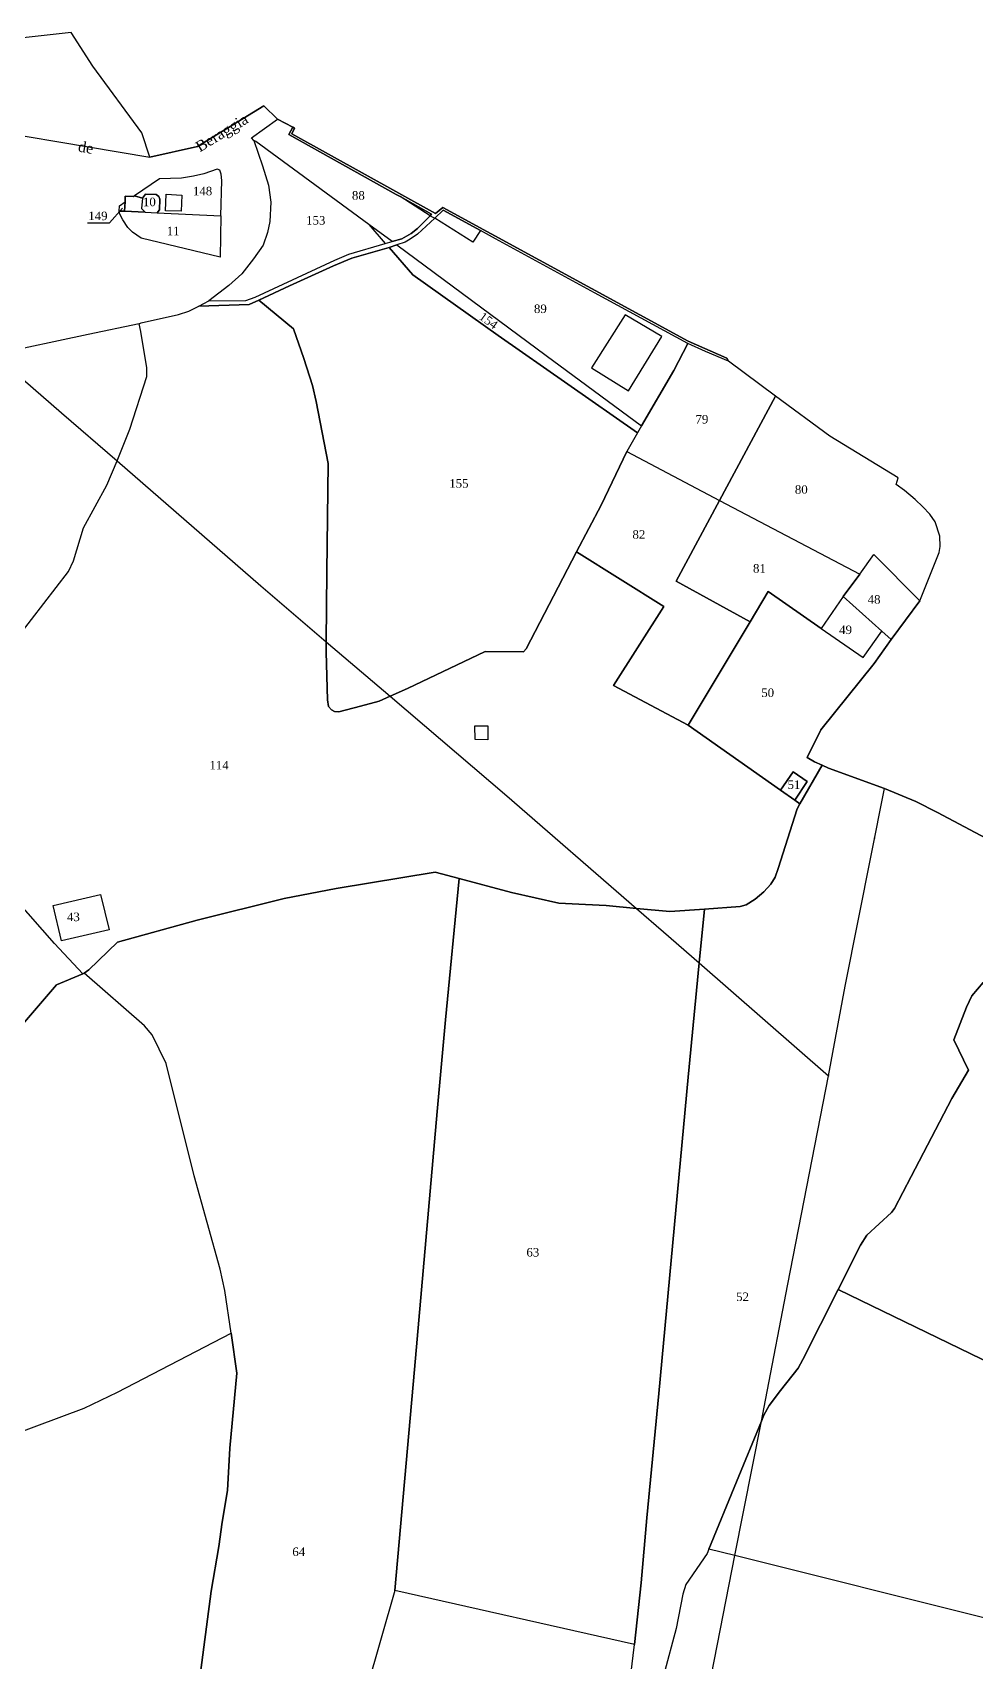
# Model space of a CAD drawing. Extents: x 1207467 to 1208291, y 6153956 to 6154648.
# Drawn here: x 1207775.6 to 1207996.9, y 6154205.2 to 6154587.6 of the extents above; entities that cross this region are included whole.
import ezdxf

# ---------------------------------------------------------------- set-up
doc = ezdxf.new("R2010")
doc.units = 0
doc.linetypes.add('CONTINU', pattern=[0])
doc.layers.get('0').update_dxf_attribs({"linetype": 'CONTINU'})
for name, color, linetype in [('1LIEUDIT', 7, 'CONTINU'), ('1PARCELLE', 7, 'CONTINU'), ('1SECTION', 7, 'CONTINU'), ('1SUBDSECT', 7, 'CONTINU'), ('1TRONFLUV', 7, 'CONTINU'), ('1TROUPARCELLE', 7, 'CONTINU'), ('1ZONCOMM', 7, 'CONTINU'), ('3BATIDUR', 7, 'CONTINU'), ('3CADB', 7, 'CONTINU'), ('3EDF', 7, 'CONTINU'), ('3FISCLINE', 7, 'CONTINUOUS'), ('3FLECHEPAR', 7, 'CONTINU'), ('3LIMNONPARC', 7, 'CONTINU'), ('3PARCELLETEX', 7, 'CONTINU'), ('3TOPOLINE', 7, 'CONTINU'), ('3ZONCOMMTEX', 7, 'CONTINU')]:
    doc.layers.add(name, color=color, linetype=linetype)
doc.styles.get("Standard").update_dxf_attribs({"font": 'Times New Roman'})

# ---------------------------------------------------------------- blocks, each defined once
blk = doc.blocks.new('CADORDB')
blk.add_point((0, 0))

msp = doc.modelspace()

# ---------------------------------------------------------------- linework, layer by layer
at = {"layer": '1LIEUDIT'}
for points in [[(1207765.12, 6154345.38), (1207781.19, 6154363.99), (1207787.36, 6154366.6), (1207787.67, 6154366.74), (1207787.67, 6154366.74), (1207788.78, 6154367.58), (1207795.51, 6154374.05), (1207814.16, 6154379.2), (1207834.59, 6154384.26), (1207846.85, 6154386.64), (1207870.05, 6154390.48), (1207875.71, 6154388.99), (1207888, 6154385.74), (1207899.09, 6154383.18), (1207905.34, 6154382.85), (1207910.23, 6154382.65), (1207917.35, 6154381.97), (1207925.14, 6154381.24), (1207933.28, 6154381.82), (1207941.7, 6154382.42), (1207943.11, 6154382.79), (1207945.23, 6154384.14), (1207947.25, 6154385.83), (1207948.84, 6154387.65), (1207949.91, 6154389.34), (1207950.63, 6154391.35), (1207955.09, 6154405.35), (1207955.68, 6154406.54), (1207960.94, 6154415.56), (1207959.12, 6154416.41), (1207957.41, 6154417.39), (1207960.6, 6154423.85), (1207973.09, 6154439.44), (1207977.13, 6154445.06), (1207983.88, 6154454.15), (1207988.41, 6154465.51), (1207988.66, 6154466.89), (1207988.54, 6154469.31), (1207987.41, 6154472.7), (1207986.16, 6154474.5), (1207984.54, 6154476.26), (1207982.76, 6154477.94), (1207980.28, 6154480.1), (1207978.33, 6154481.51), (1207978.75, 6154483.07), (1207962.7, 6154492.83), (1207950, 6154502.18), (1207938.95, 6154510.46), (1207938.56, 6154511.15), (1207929.45, 6154515.11), (1207871.87, 6154546.48), (1207870.14, 6154545.1), (1207836.41, 6154563.83), (1207837.06, 6154565.11), (1207836.64, 6154565.35), (1207833.07, 6154567.22), (1207829.86, 6154570.33), (1207814.25, 6154560.83), (1207803.09, 6154558.34), (1207801.23, 6154564.06), (1207789.68, 6154579.64), (1207784.62, 6154587.56), (1207758.45, 6154584.71)], [(1207813.83, 6154193.59), (1207817.47, 6154221.66), (1207819.29, 6154232.18), (1207820.05, 6154237.92), (1207821.32, 6154245.36), (1207821.88, 6154255.3), (1207823.5, 6154272.87), (1207822.19, 6154282.26), (1207820.7, 6154292.25), (1207819.6, 6154297.28), (1207813.49, 6154319.23), (1207806.9, 6154345.53), (1207803.61, 6154352.32), (1207801.83, 6154354.38), (1207787.67, 6154366.74), (1207787.67, 6154366.74), (1207788.78, 6154367.58), (1207795.51, 6154374.05), (1207814.16, 6154379.2), (1207834.59, 6154384.26), (1207846.85, 6154386.64), (1207870.05, 6154390.48), (1207875.71, 6154388.99), (1207888, 6154385.74), (1207899.09, 6154383.18), (1207905.34, 6154382.85), (1207910.23, 6154382.65), (1207917.35, 6154381.97), (1207925.14, 6154381.24), (1207933.28, 6154381.82), (1207941.7, 6154382.42), (1207943.11, 6154382.79), (1207945.23, 6154384.14), (1207947.25, 6154385.83), (1207948.84, 6154387.65), (1207949.91, 6154389.34), (1207950.63, 6154391.35), (1207955.09, 6154405.35), (1207955.68, 6154406.54), (1207960.94, 6154415.56), (1207962.4, 6154414.87), (1207975.57, 6154410.1), (1207982.87, 6154407.03), (1207987.97, 6154404.52), (1208010.83, 6154392.35)], [(1207813.83, 6154193.59), (1207817.47, 6154221.66), (1207819.29, 6154232.18), (1207820.05, 6154237.92), (1207821.32, 6154245.36), (1207821.88, 6154255.3), (1207823.5, 6154272.87), (1207822.19, 6154282.26), (1207820.7, 6154292.25), (1207819.6, 6154297.28), (1207813.49, 6154319.23), (1207806.9, 6154345.53), (1207803.61, 6154352.32), (1207801.83, 6154354.38), (1207787.67, 6154366.74), (1207787.36, 6154366.6), (1207781.19, 6154363.99), (1207765.12, 6154345.38)]]:
    msp.add_lwpolyline(points, dxfattribs=at)
at = {"layer": '1PARCELLE'}
for points in [[(1207859.99, 6154538.48), (1207854.5, 6154542.49), (1207827.96, 6154561.99), (1207827.49, 6154562.25), (1207826.95, 6154562.87), (1207833.07, 6154567.22), (1207836.64, 6154565.35), (1207835.69, 6154563.65), (1207860.95, 6154549.54), (1207861.82, 6154549.05), (1207869.23, 6154544.9), (1207868.9, 6154544.57), (1207865.95, 6154541.6), (1207864.43, 6154540.39), (1207862.24, 6154539.11), (1207859.99, 6154538.48)], [(1207859.99, 6154538.48), (1207854.5, 6154542.49), (1207827.96, 6154561.99), (1207827.49, 6154562.25), (1207829.51, 6154556.25), (1207830.94, 6154551.77), (1207831.46, 6154547.72), (1207831.29, 6154543.18), (1207830.71, 6154540.62), (1207829.68, 6154537.63), (1207827.4, 6154534.43), (1207824.68, 6154530.95), (1207821.64, 6154528.16), (1207816.93, 6154524.56), (1207825.6, 6154524.7), (1207827.79, 6154525.43), (1207846.55, 6154534.17), (1207849.82, 6154535.56), (1207858.36, 6154538.04), (1207859.99, 6154538.48)], [(1207804.77, 6154545.24), (1207819.79, 6154544.55), (1207820.01, 6154552.8), (1207819.82, 6154554.33), (1207819.51, 6154555.26), (1207818.92, 6154555.49), (1207815.74, 6154554.39), (1207813.34, 6154553.88), (1207810.53, 6154553.41), (1207805.32, 6154553.2), (1207799.49, 6154549.26), (1207801.33, 6154548.67), (1207802.07, 6154549.65), (1207804.58, 6154549.55), (1207805.2, 6154549.06), (1207805.43, 6154548.49), (1207805.35, 6154545.94), (1207804.77, 6154545.24)], [(1207797.27, 6154547.83), (1207797.15, 6154545.6), (1207795.9, 6154545.65), (1207795.99, 6154546.92), (1207797.27, 6154547.83)], [(1207804.77, 6154545.24), (1207805.35, 6154545.94), (1207805.43, 6154548.49), (1207805.2, 6154549.06), (1207804.58, 6154549.55), (1207802.07, 6154549.65), (1207801.33, 6154548.67), (1207799.49, 6154549.26), (1207799.25, 6154549.1), (1207797.27, 6154549.15), (1207797.27, 6154547.83), (1207797.15, 6154545.6), (1207801.97, 6154545.37), (1207804.77, 6154545.24)], [(1207804.77, 6154545.24), (1207819.79, 6154544.55), (1207819.57, 6154534.81), (1207801.07, 6154539.29), (1207799.01, 6154540.74), (1207797.96, 6154541.81), (1207796.72, 6154543.64), (1207796.07, 6154544.95), (1207795.9, 6154545.65), (1207797.15, 6154545.6), (1207801.97, 6154545.37), (1207804.77, 6154545.24)], [(1207861.11, 6154537.73), (1207896.09, 6154511.78), (1207918.5, 6154495.24), (1207926.07, 6154508.24), (1207929.36, 6154514.59), (1207907.51, 6154526.43), (1207884.23, 6154539.11), (1207880.68, 6154541.07), (1207871.96, 6154545.87), (1207869.96, 6154543.99), (1207865.95, 6154540.21), (1207864.23, 6154539.06), (1207862.99, 6154538.38), (1207861.11, 6154537.73)], [(1207859.27, 6154537.14), (1207864.82, 6154530.66), (1207884.84, 6154516.49), (1207917.56, 6154493.58), (1207915.06, 6154489.19), (1207909.04, 6154476.59), (1207903.23, 6154465.66), (1207891.44, 6154442.93), (1207890.78, 6154442.17), (1207881.82, 6154442.31), (1207863.61, 6154433.62), (1207859.52, 6154431.76), (1207856.9, 6154430.58), (1207852.57, 6154429.43), (1207847.47, 6154428.11), (1207846.42, 6154428.19), (1207845.76, 6154428.61), (1207845.02, 6154429.34), (1207844.78, 6154430.95), (1207844.49, 6154442.13), (1207844.52, 6154444.58), (1207844.63, 6154461.01), (1207844.97, 6154486.43), (1207842.12, 6154500.98), (1207841.29, 6154504.72), (1207839.27, 6154511.03), (1207836.8, 6154517.98), (1207828.67, 6154524.78), (1207835.89, 6154528.11), (1207846.24, 6154532.81), (1207850.48, 6154534.63), (1207859.27, 6154537.14)], [(1207861.11, 6154537.73), (1207896.09, 6154511.78), (1207918.5, 6154495.24), (1207917.56, 6154493.58), (1207884.84, 6154516.49), (1207864.82, 6154530.66), (1207859.27, 6154537.14), (1207861.11, 6154537.73)], [(1207936.85, 6154477.73), (1207950, 6154502.18), (1207938.95, 6154510.46), (1207933.52, 6154512.7), (1207929.36, 6154514.59), (1207926.07, 6154508.24), (1207918.5, 6154495.24), (1207917.56, 6154493.58), (1207915.06, 6154489.19), (1207936.85, 6154477.73)], [(1207936.85, 6154477.73), (1207969.73, 6154460.43), (1207973.04, 6154465.04), (1207983.88, 6154454.15), (1207988.41, 6154465.51), (1207988.66, 6154466.89), (1207988.54, 6154469.31), (1207987.41, 6154472.7), (1207986.16, 6154474.5), (1207984.54, 6154476.26), (1207982.76, 6154477.94), (1207980.28, 6154480.1), (1207978.33, 6154481.51), (1207978.75, 6154483.07), (1207962.7, 6154492.83), (1207950, 6154502.18), (1207936.85, 6154477.73)], [(1207936.85, 6154477.73), (1207926.66, 6154458.77), (1207944.02, 6154449.2), (1207929.49, 6154425), (1207911.92, 6154434.28), (1207923.73, 6154452.86), (1207903.23, 6154465.66), (1207909.04, 6154476.59), (1207915.06, 6154489.19), (1207936.85, 6154477.73)], [(1207936.85, 6154477.73), (1207969.73, 6154460.43), (1207965.82, 6154455.17), (1207960.71, 6154447.69), (1207948.26, 6154456.32), (1207944.02, 6154449.2), (1207926.66, 6154458.77), (1207936.85, 6154477.73)], [(1207969.73, 6154460.43), (1207973.04, 6154465.04), (1207983.88, 6154454.15), (1207977.13, 6154445.06), (1207974.89, 6154447.06), (1207965.82, 6154455.17), (1207969.73, 6154460.43)], [(1207960.71, 6154447.69), (1207970.57, 6154440.89), (1207974.89, 6154447.06), (1207977.13, 6154445.06), (1207973.09, 6154439.44), (1207960.6, 6154423.85), (1207957.41, 6154417.39), (1207959.12, 6154416.41), (1207960.94, 6154415.56), (1207955.68, 6154406.54), (1207954.48, 6154407.39), (1207957.43, 6154411.79), (1207954.1, 6154413.99), (1207951.1, 6154409.75), (1207929.49, 6154425), (1207944.02, 6154449.2), (1207948.26, 6154456.32), (1207960.71, 6154447.69)], [(1207965.82, 6154455.17), (1207960.71, 6154447.69), (1207970.57, 6154440.89), (1207974.89, 6154447.06), (1207965.82, 6154455.17)], [(1207951.1, 6154409.75), (1207954.1, 6154413.99), (1207957.43, 6154411.79), (1207954.48, 6154407.39), (1207951.1, 6154409.75)], [(1207916.83, 6154209.14), (1207860.61, 6154221.82), (1207865.24, 6154273.76), (1207870.55, 6154334.31), (1207872.5, 6154355.84), (1207875.71, 6154388.99), (1207888, 6154385.74), (1207899.09, 6154383.18), (1207905.34, 6154382.85), (1207910.23, 6154382.65), (1207917.35, 6154381.97), (1207925.14, 6154381.24), (1207933.28, 6154381.82), (1207932.03, 6154369.2), (1207929.47, 6154342.33), (1207922.61, 6154268.06), (1207919.77, 6154238.89), (1207918.44, 6154223.66), (1207916.83, 6154209.14)], [(1207780.38, 6154382.62), (1207791.53, 6154385.23), (1207793.54, 6154376.95), (1207782.34, 6154374.34), (1207780.38, 6154382.62)]]:
    msp.add_lwpolyline(points, close=True, dxfattribs=at)
for points in [[(1207772.43, 6154446.05), (1207783.98, 6154461.09), (1207785.15, 6154463.57), (1207787.49, 6154471.29), (1207793.03, 6154481.3), (1207795.38, 6154487.03), (1207798.42, 6154494.46), (1207802.36, 6154506.81), (1207802.36, 6154508.84), (1207800.96, 6154517.39), (1207800.61, 6154519.16), (1207801.04, 6154519.44), (1207809.79, 6154521.36), (1207812.25, 6154522.18), (1207814.61, 6154523.33), (1207826.37, 6154523.72), (1207828.67, 6154524.78), (1207836.8, 6154517.98), (1207839.27, 6154511.03), (1207841.29, 6154504.72), (1207842.12, 6154500.98), (1207844.97, 6154486.43), (1207844.63, 6154461.01), (1207844.52, 6154444.58), (1207844.49, 6154442.13), (1207844.78, 6154430.95), (1207845.02, 6154429.34), (1207845.76, 6154428.61), (1207846.42, 6154428.19), (1207847.47, 6154428.11), (1207852.57, 6154429.43), (1207856.9, 6154430.58), (1207859.52, 6154431.76), (1207863.61, 6154433.62), (1207881.82, 6154442.31), (1207890.78, 6154442.17), (1207891.44, 6154442.93), (1207903.23, 6154465.66), (1207923.73, 6154452.86), (1207911.92, 6154434.28), (1207929.49, 6154425), (1207951.1, 6154409.75), (1207954.48, 6154407.39), (1207955.68, 6154406.54), (1207955.09, 6154405.35), (1207950.63, 6154391.35), (1207949.91, 6154389.34), (1207948.84, 6154387.65), (1207947.25, 6154385.83), (1207945.23, 6154384.14), (1207943.11, 6154382.79), (1207941.7, 6154382.42), (1207933.28, 6154381.82), (1207925.14, 6154381.24), (1207917.35, 6154381.97), (1207910.23, 6154382.65), (1207905.34, 6154382.85), (1207899.09, 6154383.18), (1207888, 6154385.74), (1207875.71, 6154388.99), (1207870.05, 6154390.48), (1207846.85, 6154386.64), (1207834.59, 6154384.26), (1207814.16, 6154379.2), (1207795.51, 6154374.05), (1207788.78, 6154367.58), (1207787.67, 6154366.74), (1207787.36, 6154366.6), (1207780.69, 6154373.72), (1207780.69, 6154373.72), (1207765.42, 6154390.99)], [(1207772.43, 6154446.05), (1207783.98, 6154461.09), (1207785.15, 6154463.57), (1207787.49, 6154471.29), (1207793.03, 6154481.3), (1207795.38, 6154487.03), (1207798.42, 6154494.46), (1207802.36, 6154506.81), (1207802.36, 6154508.84), (1207800.96, 6154517.39), (1207800.61, 6154519.16), (1207788.6, 6154516.65), (1207766.57, 6154512.03)], [(1207912.8, 6154175.5), (1207916.83, 6154209.14), (1207918.44, 6154223.66), (1207919.77, 6154238.89), (1207922.61, 6154268.06), (1207929.47, 6154342.33), (1207932.03, 6154369.2), (1207933.28, 6154381.82), (1207941.7, 6154382.42), (1207943.11, 6154382.79), (1207945.23, 6154384.14), (1207947.25, 6154385.83), (1207948.84, 6154387.65), (1207949.91, 6154389.34), (1207950.63, 6154391.35), (1207955.09, 6154405.35), (1207955.68, 6154406.54), (1207960.94, 6154415.56), (1207962.4, 6154414.87), (1207975.57, 6154410.1), (1207982.87, 6154407.03), (1207987.97, 6154404.52), (1208010.83, 6154392.35)], [(1207765.12, 6154345.38), (1207781.19, 6154363.99), (1207787.36, 6154366.6), (1207780.69, 6154373.72), (1207765.42, 6154390.99)], [(1207813.83, 6154193.59), (1207817.47, 6154221.66), (1207819.29, 6154232.18), (1207820.05, 6154237.92), (1207821.32, 6154245.36), (1207821.88, 6154255.3), (1207823.5, 6154272.87), (1207822.19, 6154282.26), (1207820.7, 6154292.25), (1207819.6, 6154297.28), (1207813.49, 6154319.23), (1207806.9, 6154345.53), (1207803.61, 6154352.32), (1207801.83, 6154354.38), (1207787.67, 6154366.74), (1207788.78, 6154367.58), (1207795.51, 6154374.05), (1207814.16, 6154379.2), (1207834.59, 6154384.26), (1207846.85, 6154386.64), (1207870.05, 6154390.48), (1207875.71, 6154388.99), (1207872.5, 6154355.84), (1207870.55, 6154334.31), (1207865.24, 6154273.76), (1207860.61, 6154221.82), (1207860.61, 6154221.82), (1207850.7, 6154187.16)], [(1207753.64, 6154251.97), (1207787.71, 6154264.63), (1207795.47, 6154268.41), (1207822.19, 6154282.26), (1207820.7, 6154292.25), (1207819.6, 6154297.28), (1207813.49, 6154319.23), (1207806.9, 6154345.53), (1207803.61, 6154352.32), (1207801.83, 6154354.38), (1207787.67, 6154366.74), (1207787.36, 6154366.6), (1207781.19, 6154363.99), (1207765.12, 6154345.38)], [(1207998.75, 6154364.61), (1207996.08, 6154361.45), (1207994.81, 6154358.8), (1207991.85, 6154351.08), (1207995.25, 6154344.01), (1207991.34, 6154337.31), (1207981.83, 6154319.04), (1207977.92, 6154311.51), (1207977.23, 6154310.55), (1207971.4, 6154305.29), (1207969.92, 6154302.89), (1207964.66, 6154292.52), (1207956.41, 6154276.05), (1207955.31, 6154274.02), (1207951.12, 6154268.79), (1207948.49, 6154265.3), (1207947.22, 6154263.04), (1207946.64, 6154261.62), (1207940.84, 6154247.38), (1207934.3, 6154231.57), (1207933.89, 6154230.52), (1207928.95, 6154223.26), (1207928.18, 6154220.96), (1207926.64, 6154212.92), (1207920.84, 6154191.3)], [(1208000.98, 6154274.92), (1207964.66, 6154292.52), (1207969.92, 6154302.89), (1207971.4, 6154305.29), (1207977.23, 6154310.55), (1207977.92, 6154311.51), (1207981.83, 6154319.04), (1207991.34, 6154337.31), (1207995.25, 6154344.01), (1207991.85, 6154351.08), (1207994.81, 6154358.8), (1207996.08, 6154361.45), (1207998.75, 6154364.61)], [(1207999.85, 6154215.23), (1207940.43, 6154230.05), (1207934.3, 6154231.57), (1207940.84, 6154247.38), (1207946.64, 6154261.62), (1207947.22, 6154263.04), (1207948.49, 6154265.3), (1207951.12, 6154268.79), (1207955.31, 6154274.02), (1207956.41, 6154276.05), (1207964.66, 6154292.52), (1208000.98, 6154274.92)], [(1207732.77, 6154168.78), (1207713.62, 6154206.02), (1207718.09, 6154207.75), (1207709.85, 6154235.14), (1207734.4, 6154244.7), (1207753.64, 6154251.97), (1207787.71, 6154264.63), (1207795.47, 6154268.41), (1207822.19, 6154282.26), (1207823.5, 6154272.87), (1207821.88, 6154255.3), (1207821.32, 6154245.36), (1207820.05, 6154237.92), (1207819.29, 6154232.18), (1207817.47, 6154221.66), (1207813.83, 6154193.59)], [(1207999.85, 6154215.23), (1207940.43, 6154230.05), (1207934.3, 6154231.57), (1207933.89, 6154230.52), (1207928.95, 6154223.26), (1207928.18, 6154220.96), (1207926.64, 6154212.92), (1207920.84, 6154191.3)], [(1207912.8, 6154175.5), (1207916.83, 6154209.14), (1207916.83, 6154209.14), (1207860.61, 6154221.82), (1207850.7, 6154187.16)]]:
    msp.add_lwpolyline(points, dxfattribs=at)
at = {"layer": '1SECTION'}
msp.add_lwpolyline([(1208010.83, 6154392.35), (1207987.97, 6154404.52), (1207982.87, 6154407.03), (1207975.57, 6154410.1), (1207962.4, 6154414.87), (1207960.94, 6154415.56), (1207959.12, 6154416.41), (1207957.41, 6154417.39), (1207960.6, 6154423.85), (1207973.09, 6154439.44), (1207977.13, 6154445.06), (1207983.88, 6154454.15), (1207988.41, 6154465.51), (1207988.66, 6154466.89), (1207988.54, 6154469.31), (1207987.41, 6154472.7), (1207986.16, 6154474.5), (1207984.54, 6154476.26), (1207982.76, 6154477.94), (1207980.28, 6154480.1), (1207978.33, 6154481.51), (1207978.75, 6154483.07), (1207962.7, 6154492.83), (1207950, 6154502.18), (1207938.95, 6154510.46), (1207938.56, 6154511.15), (1207929.45, 6154515.11), (1207871.87, 6154546.48), (1207870.14, 6154545.1), (1207836.41, 6154563.83), (1207837.06, 6154565.11), (1207836.64, 6154565.35), (1207833.07, 6154567.22), (1207829.86, 6154570.33), (1207814.25, 6154560.83), (1207803.09, 6154558.34), (1207801.23, 6154564.06), (1207789.68, 6154579.64), (1207784.62, 6154587.56), (1207758.45, 6154584.71)], dxfattribs=at)
at = {"layer": '1SUBDSECT'}
msp.add_lwpolyline([(1208010.83, 6154392.35), (1207987.97, 6154404.52), (1207982.87, 6154407.03), (1207975.57, 6154410.1), (1207962.4, 6154414.87), (1207960.94, 6154415.56), (1207959.12, 6154416.41), (1207957.41, 6154417.39), (1207960.6, 6154423.85), (1207973.09, 6154439.44), (1207977.13, 6154445.06), (1207983.88, 6154454.15), (1207988.41, 6154465.51), (1207988.66, 6154466.89), (1207988.54, 6154469.31), (1207987.41, 6154472.7), (1207986.16, 6154474.5), (1207984.54, 6154476.26), (1207982.76, 6154477.94), (1207980.28, 6154480.1), (1207978.33, 6154481.51), (1207978.75, 6154483.07), (1207962.7, 6154492.83), (1207950, 6154502.18), (1207938.95, 6154510.46), (1207938.56, 6154511.15), (1207929.45, 6154515.11), (1207871.87, 6154546.48), (1207870.14, 6154545.1), (1207836.41, 6154563.83), (1207837.06, 6154565.11), (1207836.64, 6154565.35), (1207833.07, 6154567.22), (1207829.86, 6154570.33), (1207814.25, 6154560.83), (1207803.09, 6154558.34), (1207801.23, 6154564.06), (1207789.68, 6154579.64), (1207784.62, 6154587.56), (1207758.45, 6154584.71)], dxfattribs=at)
at = {"layer": '1TRONFLUV'}
msp.add_lwpolyline([(1207836.64, 6154565.35), (1207837.06, 6154565.11), (1207836.41, 6154563.83), (1207870.14, 6154545.1), (1207871.87, 6154546.48), (1207929.45, 6154515.11), (1207938.56, 6154511.15), (1207938.95, 6154510.46), (1207933.52, 6154512.7), (1207929.36, 6154514.59), (1207907.51, 6154526.43), (1207884.23, 6154539.11), (1207880.68, 6154541.07), (1207871.96, 6154545.87), (1207869.96, 6154543.99), (1207865.95, 6154540.21), (1207864.23, 6154539.06), (1207862.99, 6154538.38), (1207861.11, 6154537.73), (1207859.27, 6154537.14), (1207850.48, 6154534.63), (1207846.24, 6154532.81), (1207835.89, 6154528.11), (1207828.67, 6154524.78), (1207826.37, 6154523.72), (1207814.61, 6154523.33), (1207816.93, 6154524.56), (1207825.6, 6154524.7), (1207827.79, 6154525.43), (1207846.55, 6154534.17), (1207849.82, 6154535.56), (1207858.36, 6154538.04), (1207859.99, 6154538.48), (1207862.24, 6154539.11), (1207864.43, 6154540.39), (1207865.95, 6154541.6), (1207868.9, 6154544.57), (1207869.23, 6154544.9), (1207861.82, 6154549.05), (1207860.95, 6154549.54), (1207835.69, 6154563.65), (1207836.64, 6154565.35)], close=True, dxfattribs=at)
at = {"layer": '1TROUPARCELLE'}
msp.add_lwpolyline([(1207780.38, 6154382.62), (1207791.53, 6154385.23), (1207793.54, 6154376.95), (1207782.34, 6154374.34), (1207780.38, 6154382.62)], close=True, dxfattribs=at)
at = {"layer": '1ZONCOMM'}
msp.add_lwpolyline([(1207631.86, 6154548.09), (1207651.19, 6154549.95), (1207682.05, 6154552.91), (1207710.83, 6154560.37), (1207732.68, 6154566.03), (1207752.82, 6154566.75), (1207803.09, 6154558.34), (1207814.25, 6154560.83), (1207829.86, 6154570.33)], dxfattribs=at)
msp.add_lwpolyline([(1207631.86, 6154548.09), (1207651.19, 6154549.95), (1207682.05, 6154552.91), (1207710.83, 6154560.37), (1207732.68, 6154566.03), (1207752.82, 6154566.75), (1207803.09, 6154558.34), (1207814.25, 6154560.83), (1207829.86, 6154570.33)], dxfattribs=at)
at = {"layer": '3BATIDUR'}
for points in [[(1207801.97, 6154545.37), (1207797.15, 6154545.6), (1207797.27, 6154547.83), (1207797.27, 6154549.15), (1207799.25, 6154549.1), (1207799.49, 6154549.26), (1207801.33, 6154548.67), (1207801.15, 6154546.26), (1207801.97, 6154545.37)], [(1207801.33, 6154548.67), (1207801.15, 6154546.26), (1207801.97, 6154545.37), (1207804.77, 6154545.24), (1207805.35, 6154545.94), (1207805.43, 6154548.49), (1207805.2, 6154549.06), (1207804.58, 6154549.55), (1207802.07, 6154549.65), (1207801.33, 6154548.67)], [(1207806.89, 6154549.65), (1207810.57, 6154549.43), (1207810.48, 6154545.64), (1207806.73, 6154545.7), (1207806.89, 6154549.65)], [(1207871.96, 6154545.87), (1207880.68, 6154541.07), (1207878.88, 6154538.4), (1207869.96, 6154543.99), (1207871.96, 6154545.87)], [(1207914.68, 6154521.27), (1207906.75, 6154508.84), (1207915.45, 6154503.49), (1207923.32, 6154516.22), (1207914.68, 6154521.27)], [(1207954.1, 6154413.99), (1207951.1, 6154409.75), (1207954.48, 6154407.39), (1207957.43, 6154411.79), (1207954.1, 6154413.99)]]:
    msp.add_lwpolyline(points, close=True, dxfattribs=at)
at = {"layer": '3EDF'}
for points in [[(1207686.96, 6154581.01), (1207690.3, 6154578.13), (1207695.8, 6154573.37), (1207700.16, 6154569.6), (1207706.55, 6154564.07), (1207710.83, 6154560.37), (1207713.82, 6154557.79), (1207721.1, 6154551.47), (1207734.43, 6154539.91), (1207766.57, 6154512.03), (1207782.37, 6154498.32), (1207795.38, 6154487.03), (1207829.17, 6154457.69), (1207844.52, 6154444.58), (1207859.52, 6154431.76), (1207886.88, 6154408.4), (1207917.35, 6154381.97), (1207923.7, 6154376.47), (1207932.03, 6154369.2), (1207962.44, 6154342.69)], [(1207962.44, 6154342.69), (1207966.3, 6154363.68), (1207975.57, 6154410.1)], [(1207924.67, 6154149.28), (1207925.06, 6154151.39), (1207927.45, 6154163.62), (1207940.43, 6154230.05), (1207946.64, 6154261.62), (1207947.61, 6154266.54), (1207952.88, 6154293.75), (1207962.44, 6154342.69)]]:
    msp.add_lwpolyline(points, dxfattribs=at)
at = {"layer": '3FISCLINE'}
for points in [[(1207868.9, 6154544.57), (1207861.82, 6154549.05)], [(1207854.5, 6154542.49), (1207858.36, 6154538.04)]]:
    msp.add_lwpolyline(points, dxfattribs=at)
at = {"layer": '3FLECHEPAR'}
msp.add_lwpolyline([(1207788.43, 6154542.93), (1207793.59, 6154542.92), (1207796.68, 6154546.32)], dxfattribs=at)
at = {"layer": '3LIMNONPARC'}
msp.add_lwpolyline([(1207879.39, 6154424.84), (1207882.43, 6154424.79), (1207882.46, 6154421.57), (1207879.46, 6154421.59), (1207879.39, 6154424.84)], close=True, dxfattribs=at)
at = {"layer": '3TOPOLINE'}
msp.add_lwpolyline([(1207868.9, 6154544.57), (1207869.96, 6154543.99)], dxfattribs=at)

# ---------------------------------------------------------------- block references
at = {"layer": '3CADB'}
for p in [(1207973.24, 6154398.48), (1207962.44, 6154342.69)]:
    msp.add_blockref('CADORDB', p, dxfattribs=at)

# ---------------------------------------------------------------- texts
at = {"layer": '3PARCELLETEX'}
for s, p in [('148', (1207813.2, 6154549.36)), ('10', (1207801.47, 6154546.8)), ('88', (1207850.53, 6154548.34)), ('149', (1207788.63, 6154543.53)), ('153', (1207839.77, 6154542.49)), ('11', (1207807.05, 6154539.98)), ('89', (1207893.26, 6154521.72)), ('79', (1207931.18, 6154495.79)), ('155', (1207873.38, 6154480.73)), ('80', (1207954.51, 6154479.3)), ('82', (1207916.38, 6154468.75)), ('81', (1207944.68, 6154460.79)), ('48', (1207971.59, 6154453.51)), ('49', (1207964.9, 6154446.37)), ('50', (1207946.62, 6154431.59)), ('114', (1207817.07, 6154414.59)), ('51', (1207952.79, 6154410.01)), ('43', (1207783.64, 6154378.98)), ('63', (1207891.49, 6154300.25)), ('52', (1207940.72, 6154289.8)), ('64', (1207836.54, 6154229.95))]:
    msp.add_text(s, height=2, dxfattribs=at).set_placement(p)
msp.add_text('154', height=2, rotation=324.2, dxfattribs=at).set_placement((1207880.18, 6154520.47))
at = {"layer": '3ZONCOMMTEX'}
for s, rotation, p in [('Beraggia', 31.4, (1207814.82, 6154559.42)), ('Beraggia', 31.4, (1207814.82, 6154559.42)), ('de', 350.7, (1207786.11, 6154559.65)), ('de', 350.7, (1207786.11, 6154559.65))]:
    msp.add_text(s, height=2.5, rotation=rotation, dxfattribs=at).set_placement(p)

doc.saveas('drawing.dxf')
